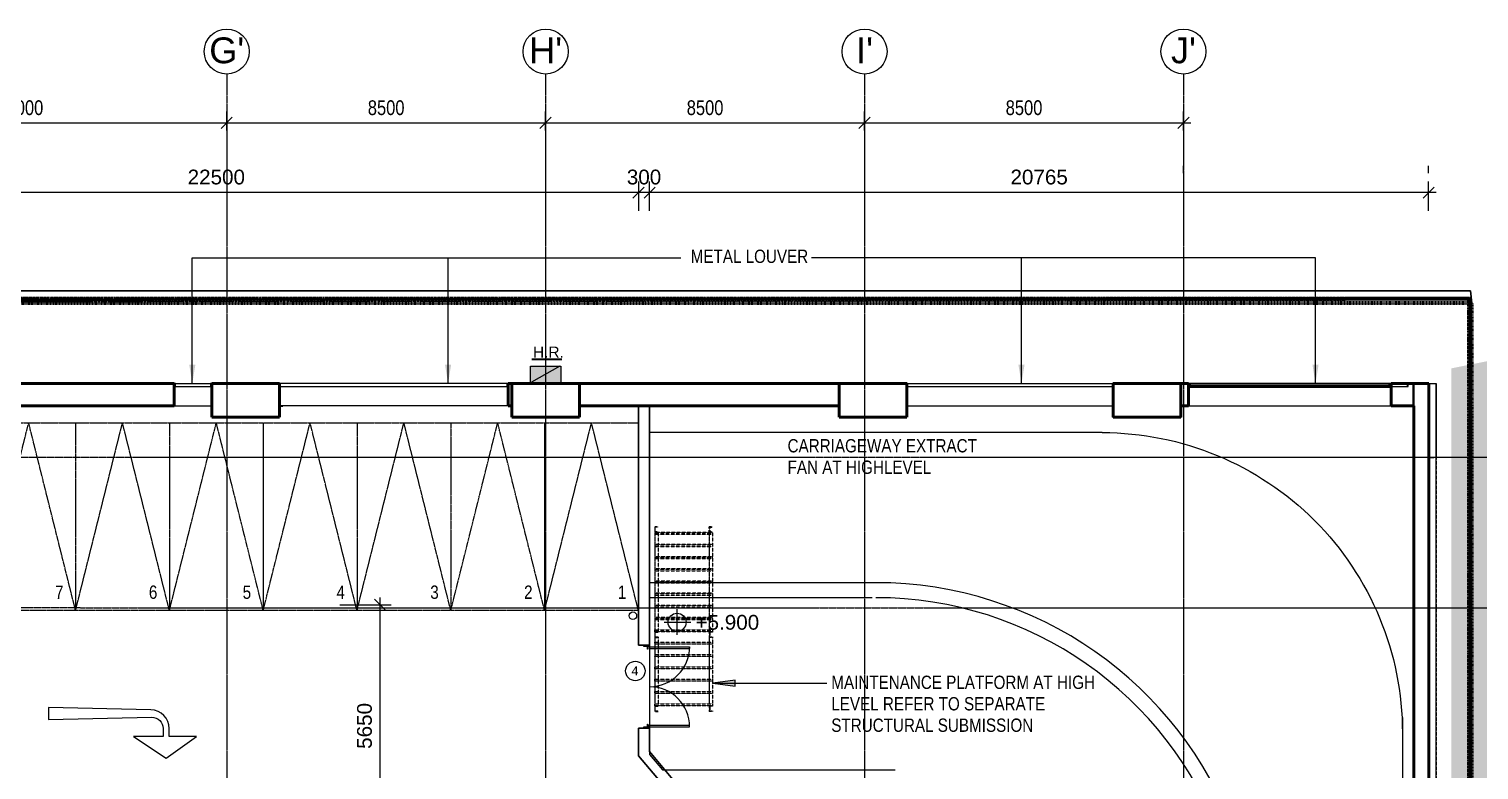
# Model space of a CAD drawing. Header units: millimetres. Extents: x -1578195 to 622687, y -255792 to 391308.
# Drawn here: x 86082 to 124728, y 192131 to 211873 of the extents above; entities that cross this region are included whole.
import ezdxf

# ---------------------------------------------------------------- set-up
doc = ezdxf.new("R2010")
doc.units = ezdxf.units.MM
for name, pattern in [('Dash', [6, 3, -3]), ('Dash dot', [14, 6, -4, 0, -4]), ('Dash_2_', [9.525, 6.35, -3.175]), ('Double dash', [24.5, 10, -3, 2, -3, 2, -4.5]), ('Double dash_2_', [42.8625, 15.875, -4.7625, 6.35, -4.7625, 6.35, -4.7625]), ('Grid Line', [21, 12, -3, 3, -3]), ('Overhead', [1.8, 1.2, -0.6])]:
    doc.linetypes.add(name, pattern=pattern)
for name, color, linetype, lineweight in [('0-1', 7, 'Continuous', 5), ('0-3', 7, 'Double dash_2_', 50), ('A-200-M_WALL_INT', 2, 'Continuous', 9), ('A-770-ME_FFE_SA', 91, 'Continuous', 5), ('A-ANNO-DIMS', 7, 'Continuous', 9), ('A-ANNO-NOTE', 7, 'Continuous', 5), ('A-ANNO-NOTE-1', 7, 'Continuous', 20), ('A-DETL', 102, 'Continuous', 5), ('A-DETL-3', 102, 'Dash dot', 70), ('A-DOOR', 7, 'Continuous', 5), ('A-DOOR-FRAM', 7, 'Continuous', 5), ('A-FLOR', 7, 'Continuous', 18), ('A-GLAZ', 7, 'Continuous', 5), ('A-GLAZ-1', 7, 'Continuous', 18), ('A-WALL-3', 7, 'Continuous', 13), ('A-WALL-4', 7, 'Continuous', 35), ('C-PRKG-1', 7, 'Dash', 5), ('C-PROP-LINE', 7, 'Double dash', 70), ('C-PROP-LINE-1', 7, 'Double dash_2_', 50), ('G-ANNO-DIMS', 111, 'Continuous', 5), ('G-ANNO-TEXT', 7, 'Continuous', 5), ('I-WALL', 7, 'Continuous', 9), ('I-WALL-5', 7, 'Continuous', 30), ('OAP280_C', 210, 'Continuous', 50), ('OAP280_W', 210, 'Continuous', 50), ('OAP832', 7, 'Continuous', 9), ('Q-SPCQ', 7, 'Continuous', 5), ('S-COLS-3', 7, 'Continuous', 35), ('S-COLS-4', 7, 'Continuous', 13), ('S-GRID-1', 7, 'Grid Line', 5), ('S-GRID-IDEN', 7, 'Continuous', 5), ('UNDERLINE', 10, 'Continuous', 35)]:
    doc.layers.add(name, color=color, linetype=linetype, lineweight=lineweight)
doc.layers.add('A-DETL-GENF-2', color=7, linetype='Continuous', lineweight=9, true_color=0x525252)
doc.layers.add('A-WALL-5', color=7, linetype='Dash_2_', lineweight=9, true_color=0x00007f)
doc.layers.add('Generic Models', color=7, linetype='Continuous')
doc.styles.add('Arial', font='arial.ttf', dxfattribs={"height": 393.413174})
doc.styles.add('Arial Narrow', font='ARIALN.TTF', dxfattribs={"height": 353.981763})
doc.styles.add('Arial Narrow_1', font='ARIALN.TTF', dxfattribs={"height": 294.984802})
doc.styles.add('Arial_1', font='arial.ttf', dxfattribs={"height": 1.475299})
doc.styles.add('Arial_11', font='arial.ttf', dxfattribs={"width": 0.8, "height": 12.5})
doc.styles.add('Arial_4', font='arial.ttf', dxfattribs={"height": 688.473054})
doc.styles.add('Arial_9', font='arial.ttf', dxfattribs={"height": 1.18024})
doc.dimstyles.new('Diagonal_-_2_0mm_Arial', dxfattribs={"dimscale": 304.8, "dimtxt": 500, "dimasz": 0.984252, "dimexe": 0.984252, "dimexo": 0.984252, "dimgap": 0.656168, "dimtad": 1, "dimdec": 0, "dimrnd": 5, "dimzin": 0, "dimdsep": 46, "dimtxsty": 'Arial_11', "dimblk1": 'OBLIQUE', "dimblk2": 'OBLIQUE', "dimsah": 1, "dimcen": 0.09, "dimdle": 0.656168, "dimadec": 0, "dimazin": 0, "dimtfac": 1, "dimtdec": 4, "dimtix": 1, "dimtmove": 0, "dimatfit": 3, "dimfxl": 1, "dimtvp": 1, "dimtolj": 1, "dimtzin": 0, "dimarcsym": 2})
doc.dimstyles.get("Standard").update_dxf_attribs({"dimtxt": 0.18, "dimasz": 0.18, "dimexe": 0.18, "dimexo": 0.0625, "dimgap": 0.09, "dimtad": 0, "dimtih": 1, "dimtoh": 1, "dimdec": 4, "dimzin": 0, "dimdsep": 46, "dimtxsty": 'Standard', "dimcen": 0.09, "dimadec": 0, "dimazin": 0, "dimtfac": 1, "dimtdec": 4, "dimtofl": 0, "dimtmove": 0, "dimatfit": 3, "dimfxl": 1, "dimtolj": 1, "dimtzin": 0, "dimarcsym": 0})

# ---------------------------------------------------------------- blocks, each defined once
blk = doc.blocks.new('Family - ___-1112717-B1_F PLAN _2 OF 2_')
at = {"layer": 'C-PROP-LINE'}
for p, q in [((124469, 204684), (81433, 204624)), ((124462, 151157), (124469, 204684))]:
    blk.add_line(p, q, dxfattribs=at)
blk = doc.blocks.new('Grid - 3mm-2917264-B1_F PLAN _2 OF 2_')
at = {"layer": 'S-GRID-IDEN'}
blk.add_circle((0, 0), 3, dxfattribs=at)
blk = doc.blocks.new('ARC_ANN_FIRE-RATING_four_ - none-909737-B1_F PLAN _2 OF 2_')
at = {"layer": 'A-ANNO-NOTE'}
blk.add_circle((0, 0), 1.3, dxfattribs=at)
at = {"layer": 'A-ANNO-NOTE', "insert": (-0.05, 0.62), "char_height": 1.18, "width": 1.0944, "attachment_point": 2, "line_spacing_factor": 0.938532, "style": 'Arial_9'}
blk.add_mtext('4', dxfattribs=at)
blk = doc.blocks.new('ARC_DOOR_M50_DOUBLE_METAL - 2000x2100mm-34428636-B1_F PLAN _2 OF 2_')
at = {"layer": 'A-DOOR'}
for p, q in [((-1067, -150), (-1023, -150)), ((-1067, -150), (-1067, -1215.5)), ((-1023, -150), (-1023, -1215.5)), ((1067, -150), (1023, -150)), ((1023, -150), (1023, -1215.5)), ((1067, -150), (1067, -1215.5)), ((-1067, -1215.5), (-1023, -1215.5)), ((1067, -1215.5), (1023, -1215.5))]:
    blk.add_line(p, q, dxfattribs=at)
for centre, start, end in [((-1067, -150), 270, 0), ((1067, -150), 180, 270)]:
    blk.add_arc(centre, 1065.5, start, end, dxfattribs=at)
at = {"layer": 'A-DOOR-FRAM'}
for p, q in [((-1107, 2), (-1070, 2)), ((-1077, -150), (-1077, 2)), ((-1070, 2), (-1070, -96)), ((1070, 2), (1107, 2)), ((1070, -96), (1070, 2)), ((1077, 2), (1077, -150)), ((-1070, -150), (-1107, -150)), ((-1070, -96), (-1000, -96)), ((-1070, -103), (-1070, -150)), ((-1000, -103), (-1070, -103)), ((-1000, -96), (-1000, -103)), ((1000, -96), (1070, -96)), ((1000, -103), (1000, -96)), ((1070, -103), (1000, -103)), ((1070, -150), (1070, -103)), ((1107, -150), (1070, -150))]:
    blk.add_line(p, q, dxfattribs=at)
blk = doc.blocks.new('Family - ___-2785461-B1_F PLAN _2 OF 2_')
at = {"layer": 'C-PROP-LINE'}
for p, q in [((124499, 204681), (81527, 204681)), ((124491, 129733), (124499, 204681))]:
    blk.add_line(p, q, dxfattribs=at)
blk = doc.blocks.new('Family - ___-36030423-B1_F PLAN _2 OF 2_')
at = {"layer": 'C-PROP-LINE'}
for p, q in [((124499, 204681), (81527, 204681)), ((124491, 129733), (124499, 204681))]:
    blk.add_line(p, q, dxfattribs=at)
blk = doc.blocks.new('Family - ___-3197506-B1_F PLAN _2 OF 2_')
at = {"layer": 'C-PROP-LINE-1'}
for p, q in [((124499, 204681), (81527, 204681)), ((124491, 129733), (124499, 204681))]:
    blk.add_line(p, q, dxfattribs=at)
blk = doc.blocks.new('ARC_PAR_Car - Car_2500x5000mm-V8-B1_F PLAN _2 OF 2_')
at = {"layer": 'C-PRKG-1'}
for p, q in [((0, 0), (0, -5000)), ((0, -5000), (1250, 0)), ((2500, 0), (0, 0)), ((2500, -5000), (1250, 0)), ((2500, 0), (2500, -5000)), ((0, -5000), (2500, -5000))]:
    blk.add_line(p, q, dxfattribs=at)
blk = doc.blocks.new('Dims-B1-FPLAN_2OF2__dwg__Oblique-5772980-B1_F PLAN _2 OF 2_')
at = {"layer": 'A-ANNO-DIMS'}
blk.add_line((-0.5, -0.5), (0.5, 0.5), dxfattribs=at)
blk = doc.blocks.new('_Oblique')
at = {"color": 0, "linetype": 'ByBlock', "lineweight": -2}
blk.add_line((-0.5, -0.5), (0.5, 0.5), dxfattribs=at)
blk = doc.blocks.new('*D174')
at = {"layer": 'A-ANNO-DIMS', "color": 0, "lineweight": -2, "transparency": 16777216}
for p, q in [((80351, 209173), (80351, 209673)), ((91351, 209173), (91351, 209673)), ((80151, 209373), (91551, 209373))]:
    blk.add_line(p, q, dxfattribs=at)
at = {"layer": 'Defpoints', "color": 0, "transparency": 16777216}
for p in [(91351, 209373), (80351, 208873), (91351, 208873)]:
    blk.add_point(p, dxfattribs=at)
at = {"layer": 'A-ANNO-DIMS', "color": 0, "lineweight": -2, "transparency": 16777216, "xscale": 299.9999999999999, "yscale": 299.9999999999999, "zscale": 299.9999999999999, "rotation": 180}
blk.add_blockref('_Oblique', (80351, 209373), dxfattribs=at)
at = {"layer": 'A-ANNO-DIMS', "color": 0, "lineweight": -2, "transparency": 16777216, "xscale": 299.9999999999999, "yscale": 299.9999999999999, "zscale": 299.9999999999999}
blk.add_blockref('_Oblique', (91351, 209373), dxfattribs=at)
at = {"layer": 'A-ANNO-DIMS', "color": 0, "transparency": 16777216, "insert": (85851, 209774), "char_height": 12.5, "attachment_point": 5, "style": 'Arial_11'}
blk.add_mtext('\\A1;{\\H31.473x;11000}', dxfattribs=at)
blk = doc.blocks.new('*D175')
at = {"layer": 'A-ANNO-DIMS', "color": 0, "lineweight": -2, "transparency": 16777216}
for p, q in [((91351, 209173), (91351, 209673)), ((99851, 209173), (99851, 209673)), ((91151, 209373), (100051, 209373))]:
    blk.add_line(p, q, dxfattribs=at)
at = {"layer": 'Defpoints', "color": 0, "transparency": 16777216}
for p in [(99851, 209373), (91351, 208873), (99851, 208873)]:
    blk.add_point(p, dxfattribs=at)
at = {"layer": 'A-ANNO-DIMS', "color": 0, "lineweight": -2, "transparency": 16777216, "xscale": 299.9999999999999, "yscale": 299.9999999999999, "zscale": 299.9999999999999, "rotation": 180}
blk.add_blockref('_Oblique', (91351, 209373), dxfattribs=at)
at = {"layer": 'A-ANNO-DIMS', "color": 0, "lineweight": -2, "transparency": 16777216, "xscale": 299.9999999999999, "yscale": 299.9999999999999, "zscale": 299.9999999999999}
blk.add_blockref('_Oblique', (99851, 209373), dxfattribs=at)
at = {"layer": 'A-ANNO-DIMS', "color": 0, "transparency": 16777216, "insert": (95601, 209774), "char_height": 12.5, "attachment_point": 5, "style": 'Arial_11'}
blk.add_mtext('\\A1;{\\H31.473x;8500}', dxfattribs=at)
blk = doc.blocks.new('*D176')
at = {"layer": 'A-ANNO-DIMS', "color": 0, "lineweight": -2, "transparency": 16777216}
for p, q in [((99851, 209173), (99851, 209673)), ((108352, 209173), (108352, 209673)), ((99651, 209373), (108552, 209373))]:
    blk.add_line(p, q, dxfattribs=at)
at = {"layer": 'Defpoints', "color": 0, "transparency": 16777216}
for p in [(108352, 209373), (99851, 208873), (108352, 208873)]:
    blk.add_point(p, dxfattribs=at)
at = {"layer": 'A-ANNO-DIMS', "color": 0, "lineweight": -2, "transparency": 16777216, "xscale": 299.9999999999999, "yscale": 299.9999999999999, "zscale": 299.9999999999999, "rotation": 180}
blk.add_blockref('_Oblique', (99851, 209373), dxfattribs=at)
at = {"layer": 'A-ANNO-DIMS', "color": 0, "lineweight": -2, "transparency": 16777216, "xscale": 299.9999999999999, "yscale": 299.9999999999999, "zscale": 299.9999999999999}
blk.add_blockref('_Oblique', (108352, 209373), dxfattribs=at)
at = {"layer": 'A-ANNO-DIMS', "color": 0, "transparency": 16777216, "insert": (104101, 209774), "char_height": 12.5, "attachment_point": 5, "style": 'Arial_11'}
blk.add_mtext('\\A1;{\\H31.473x;8500}', dxfattribs=at)
blk = doc.blocks.new('*D177')
at = {"layer": 'A-ANNO-DIMS', "color": 0, "lineweight": -2, "transparency": 16777216}
for p, q in [((108352, 209173), (108352, 209673)), ((116852, 209173), (116852, 209673)), ((108152, 209373), (117052, 209373))]:
    blk.add_line(p, q, dxfattribs=at)
at = {"layer": 'Defpoints', "color": 0, "transparency": 16777216}
for p in [(116852, 209373), (108352, 208873), (116852, 208873)]:
    blk.add_point(p, dxfattribs=at)
at = {"layer": 'A-ANNO-DIMS', "color": 0, "lineweight": -2, "transparency": 16777216, "xscale": 299.9999999999999, "yscale": 299.9999999999999, "zscale": 299.9999999999999, "rotation": 180}
blk.add_blockref('_Oblique', (108352, 209373), dxfattribs=at)
at = {"layer": 'A-ANNO-DIMS', "color": 0, "lineweight": -2, "transparency": 16777216, "xscale": 299.9999999999999, "yscale": 299.9999999999999, "zscale": 299.9999999999999}
blk.add_blockref('_Oblique', (116852, 209373), dxfattribs=at)
at = {"layer": 'A-ANNO-DIMS', "color": 0, "transparency": 16777216, "insert": (112602, 209774), "char_height": 12.5, "attachment_point": 5, "style": 'Arial_11'}
blk.add_mtext('\\A1;{\\H31.473x;8500}', dxfattribs=at)
blk = doc.blocks.new('ARC_Wall Louvre - L_B1 North Perimeter Wall-48123352-1995 - G')
at = {"layer": 'A-770-ME_FFE_SA'}
for p, q in [((-2525, 300), (-2575, 300)), ((-2575, 300), (-2575, 200)), ((-2575, 200), (-2525, 200)), ((2775, 300), (-2525, 300)), ((-2525, 300), (-2525, 200)), ((-2525, 200), (-2525, 300)), ((-2525, 250), (2775, 250)), ((-2525, 200), (2775, 200)), ((2775, 200), (2775, 300)), ((2825, 300), (2775, 300)), ((2775, 300), (2775, 200)), ((2775, 200), (2825, 200)), ((2825, 200), (2825, 300))]:
    blk.add_line(p, q, dxfattribs=at)
blk = doc.blocks.new('PLATFORM 4-CSF')
at = {"layer": 'Generic Models', "color": 251, "linetype": 'Overhead', "lineweight": 0, "true_color": 0x636466}
for p, q in [((8708, 1832), (8618, 1832)), ((8618, 1832), (8618, 1682)), ((8618, 1682), (8708, 1682)), ((8618, 1682), (8618, -963)), ((10158, 1682), (8618, 1682)), ((8618, 1682), (8618, 1632)), ((8618, 1672), (10158, 1672)), ((8618, 1632), (10158, 1632)), ((8628, -963), (8628, 1682)), ((8631, 1695), (8631, 1820)), ((8708, 1820), (8631, 1820)), ((8708, 1695), (8631, 1695)), ((8708, 1820), (8708, 1832)), ((8708, 1682), (8708, 1695)), ((8708, 1695), (8708, -963)), ((10158, 1832), (10068, 1832)), ((10068, 1682), (10068, 1832)), ((10068, 1682), (10068, -963)), ((10158, 1682), (10068, 1682)), ((10078, -963), (10078, 1682)), ((10081, 1820), (10158, 1820)), ((10081, 1820), (10081, 1695)), ((10158, 1695), (10081, 1695)), ((10158, 1832), (10158, 1820)), ((10158, 1695), (10158, -963)), ((10158, 1632), (10158, 1682)), ((10158, 1358), (8618, 1358)), ((8618, 1358), (8618, 1308)), ((8618, 1348), (10158, 1348)), ((8618, 1308), (10158, 1308)), ((10158, 1308), (10158, 1358)), ((10158, 1034), (8618, 1034)), ((8618, 1034), (8618, 984)), ((8618, 1024), (10158, 1024)), ((8618, 984), (10158, 984)), ((10158, 984), (10158, 1034)), ((10158, 709), (8618, 709)), ((8618, 709), (8618, 659)), ((8618, 699), (10158, 699)), ((8618, 659), (10158, 659)), ((10158, 659), (10158, 709)), ((10158, 385), (8618, 385)), ((8618, 385), (8618, 335)), ((8618, 375), (10158, 375)), ((8618, 335), (10158, 335)), ((10158, 61), (8618, 61)), ((8618, 61), (8618, 11)), ((8618, 51), (10158, 51)), ((8618, 11), (10158, 11)), ((10158, 335), (10158, 385)), ((10158, 11), (10158, 61)), ((10158, -264), (8618, -264)), ((8618, -264), (8618, -314)), ((8618, -274), (10158, -274)), ((8618, -314), (10158, -314)), ((10158, -314), (10158, -264)), ((10158, -588), (8618, -588)), ((8618, -588), (8618, -638)), ((8618, -598), (10158, -598)), ((8618, -638), (10158, -638)), ((10158, -638), (10158, -588)), ((8618, -963), (8618, -913)), ((8618, -913), (10158, -913)), ((8618, -953), (10158, -953)), ((8618, -963), (8618, -1113)), ((8618, -963), (8708, -963)), ((10158, -963), (8618, -963)), ((8618, -1113), (8708, -1113)), ((8618, -1113), (8618, -2863)), ((8628, -2863), (8628, -1113)), ((8631, -1100), (8631, -975)), ((8631, -975), (8708, -975)), ((8631, -1100), (8708, -1100)), ((8708, -963), (8708, -975)), ((8708, -1113), (8708, -1100)), ((8708, -1100), (8708, -2863)), ((10068, -963), (10068, -1113)), ((10068, -963), (10158, -963)), ((10068, -963), (10158, -963)), ((10158, -1113), (10068, -1113)), ((10068, -1113), (10068, -2863)), ((10078, -2863), (10078, -1113)), ((10158, -975), (10081, -975)), ((10081, -975), (10081, -1100)), ((10081, -1100), (10158, -1100)), ((10158, -913), (10158, -963)), ((10158, -963), (10158, -975)), ((10158, -1100), (10158, -1113)), ((10158, -1100), (10158, -2863)), ((8618, -1292), (8618, -1242)), ((8618, -1242), (10158, -1242)), ((8618, -1282), (10158, -1282)), ((10158, -1292), (8618, -1292)), ((10158, -1242), (10158, -1292)), ((8618, -1621), (8618, -1571)), ((8618, -1571), (10158, -1571)), ((8618, -1611), (10158, -1611)), ((10158, -1621), (8618, -1621)), ((8618, -1950), (8618, -1900)), ((8618, -1900), (10158, -1900)), ((10158, -1571), (10158, -1621)), ((10158, -1900), (10158, -1950)), ((8618, -1940), (10158, -1940)), ((10158, -1950), (8618, -1950)), ((8618, -2279), (8618, -2229)), ((8618, -2229), (10158, -2229)), ((8618, -2269), (10158, -2269)), ((10158, -2279), (8618, -2279)), ((10158, -2229), (10158, -2279)), ((8618, -2608), (8618, -2558)), ((8618, -2558), (10158, -2558)), ((8618, -2598), (10158, -2598)), ((10158, -2608), (8618, -2608)), ((10158, -2558), (10158, -2608)), ((8618, -2938), (8618, -2888)), ((8618, -2888), (10158, -2888)), ((8618, -2928), (10158, -2928)), ((8618, -2938), (8618, -3088)), ((8618, -2938), (8708, -2938)), ((10158, -2938), (8618, -2938)), ((8618, -3088), (8708, -3088)), ((8631, -3075), (8631, -2950)), ((8631, -2950), (8708, -2950)), ((8631, -3075), (8708, -3075)), ((8708, -2938), (8708, -2950)), ((8708, -3088), (8708, -3075)), ((10068, -2938), (10068, -3088)), ((10068, -2938), (10158, -2938)), ((10068, -2938), (10158, -2938)), ((10158, -3088), (10068, -3088)), ((10158, -2950), (10081, -2950)), ((10081, -2950), (10081, -3075)), ((10081, -3075), (10158, -3075)), ((10158, -2888), (10158, -2938)), ((10158, -2938), (10158, -2950)), ((10158, -3075), (10158, -3088))]:
    blk.add_line(p, q, dxfattribs=at)
blk = doc.blocks.new('TRA')
at = {"layer": 'A-FLOR'}
for p, q in [((-462195, 201121), (-462195, 192543)), ((-450132, 201121), (-462195, 201121)), ((-442132, 193531), (-442132, 146170)), ((-462195, 192543), (-461850, 192131)), ((-461850, 192131), (-455656, 192131))]:
    blk.add_line(p, q, dxfattribs=at)
at = {"layer": 'A-FLOR', "extrusion": (0, 0, -1)}
blk.add_arc((450132, 193121), 8000, 90, 180.0001, dxfattribs=at)
blk = doc.blocks.new('ARC_ANN_HR_HOSE-REEL - ARC_ANN_HR_HOSE-REEL-881492-B1_F PLAN _2 OF 2_')
at = {"layer": 'A-ANNO-NOTE-1'}
blk.add_line((-1.8, 0), (2.19, 0), dxfattribs=at)
at = {"layer": 'A-ANNO-NOTE', "insert": (0.41, 1.66), "char_height": 1.475, "width": 4.896, "attachment_point": 2, "line_spacing_factor": 0.938532, "style": 'Arial_1'}
blk.add_mtext('H.R.', dxfattribs=at)
blk = doc.blocks.new('ARC_TFP_FS_HR_DISPLAY - ARC_TFP_FS_HR_750x400-V85-B1_F PLAN _2 OF 2_')
at = {"layer": 'Q-SPCQ'}
for p, q in [((405, 460), (-405, 460)), ((-405, 460), (-405, 0)), ((-375, 460), (375, 30)), ((405, 0), (405, 460))]:
    blk.add_line(p, q, dxfattribs=at)

msp = doc.modelspace()

# ---------------------------------------------------------------- hatches: boundary and pattern name
at = {"layer": 'A-DETL-GENF-2'}
h = msp.add_hatch(dxfattribs=at)
h.set_pattern_fill('FP_52', color=256, style=0, pattern_type=2)
h.set_pattern_definition([(45, (0, 0), (1e-13, 1796.051), [1270, -1270]), (45, (-336.8, 336.8), (1e-13, 1796.051), [1270, -1270]), (45, (-673.5, 673.5), (1e-13, 1796.051), [1270, -1270]), (135, (-673.5, 898), (-1796.051, 1e-13), [1270, -1270]), (135, (-336.8, 1234.8), (-1796.051, 1e-13), [1270, -1270]), (135, (0, 1571.5), (-1796.051, 1e-13), [1270, -1270])])
h.paths.add_polyline_path([(127090.9, 129732.2), (128206.5, 129732.2), (128206.5, 202491.4), (128206.5, 203538.4), (126284.9, 203290.6), (123986.6, 202831.2), (123986.6, 129732.2)])
at = {"layer": 'G-ANNO-TEXT'}
msp.add_hatch(color=256, dxfattribs=at).paths.add_polyline_path([(104305.5, 194446.7), (104905.5, 194367.7), (104905.5, 194525.7)], flags=0)
at = {"layer": 'UNDERLINE'}
h = msp.add_hatch(color=256, dxfattribs=at)
h.dxf.hatch_style = 1
h.paths.add_polyline_path([(99446.4, 202890.7), (100256.4, 202890.7), (100256.4, 202431), (99446.4, 202431)])

# ---------------------------------------------------------------- linework, layer by layer
at = {"layer": 'A-200-M_WALL_INT', "lineweight": 40}
msp.add_line((122983.9, 201830.2), (122983.9, 202430.2), dxfattribs=at)
at = {"layer": 'A-ANNO-DIMS'}
for p, q in [((123386.4, 208032), (123386.4, 208227.9)), ((123386.4, 207032), (123386.4, 207812.9)), ((123586.4, 207512.9), (76698.3, 207512.9)), ((95437.8, 190680.8), (95437.8, 196730.7)), ((94370.5, 196530.7), (95737.9, 196530.7))]:
    msp.add_line(p, q, dxfattribs=at)
at = {"layer": 'A-ANNO-DIMS', "flags": 128}
for points in [[(91351.5, 208227.9), (91351.5, 208032)], [(99851.5, 208227.9), (99851.5, 208032)], [(108351.5, 208227.9), (108351.5, 208032)], [(116851.5, 208032), (116851.5, 208227.9)], [(102323.9, 207812.9), (102323.9, 207032)], [(102623.9, 207032), (102623.9, 207812.9)]]:
    msp.add_lwpolyline(points, dxfattribs=at)
at = {"layer": 'A-DETL'}
msp.add_lwpolyline([(86598.4, 193795.6), (86598.4, 193475.6), (89351.7, 193536.7, -0.4207693), (89658.4, 193236.8), (89658.4, 193023.2), (88866, 193023.2), (89738.4, 192448), (90547.2, 193023.2), (89818.4, 193023.2), (89818.4, 193234.9, 0.4077774), (89329.6, 193734.8), (86598.4, 193795.6)], format="xyb", dxfattribs=at)
at = {"layer": 'A-DETL-3'}
for p, q in [((124533, 204570.4), (75470.1, 204571)), ((124534, 175041.6), (124533, 204570.4))]:
    msp.add_line(p, q, dxfattribs=at)
at = {"layer": 'A-FLOR'}
for p, q in [((92751.4, 202430.7), (90951.4, 202430.7)), ((100751.4, 202430.7), (98951.4, 202430.7)), ((109479, 202430.6), (107679, 202430.6)), ((123586.1, 140948.5), (123587.6, 202430.6))]:
    msp.add_line(p, q, dxfattribs=at)
msp.add_circle((102176.8, 196240.3), 100, dxfattribs=at)
at = {"layer": 'A-GLAZ'}
for p, q in [((89951.4, 202350.6), (90916.4, 202350.3)), ((89951.5, 202431.3), (90916.5, 202431)), ((98816.4, 202430.7), (92754, 202430.7)), ((92754, 202350.7), (98816.4, 202350.7)), ((109476.4, 202430.6), (114954, 202431.4)), ((109476.4, 202350.6), (114954, 202351.4)), ((116983.9, 202430.2), (122811.3, 202431)), ((116983.9, 202350.2), (122811.3, 202351)), ((89951.3, 201831.3), (90916.3, 201831))]:
    msp.add_line(p, q, dxfattribs=at)
at = {"layer": 'A-GLAZ-1'}
for p, q in [((89961.4, 202430.6), (89961.4, 202350.6)), ((89986.4, 202430.6), (89961.4, 202430.6)), ((89961.4, 202350.6), (89986.4, 202350.6)), ((89986.4, 202350.6), (89986.4, 202430.6)), ((90941.4, 202430.3), (90916.4, 202430.3)), ((90916.4, 202430.3), (90916.4, 202350.3)), ((90916.4, 202350.3), (90941.4, 202350.3)), ((90941.4, 202350.3), (90941.4, 202430.3)), ((98841.4, 202430.7), (98816.4, 202430.7)), ((98816.4, 202430.7), (98816.4, 202350.7)), ((98816.4, 202350.7), (98841.4, 202350.7)), ((98841.4, 202350.7), (98841.4, 202430.7)), ((109479, 202431), (109479, 202351)), ((109504, 202431), (109479, 202431)), ((109479, 202351), (109504, 202351)), ((109504, 202351), (109504, 202431)), ((114979, 202431.4), (114954, 202431.4)), ((114954, 202431.4), (114954, 202351.4)), ((114954, 202351.4), (114979, 202351.4)), ((114979, 202351.4), (114979, 202431.4)), ((116986.4, 202430.6), (116986.4, 202350.6)), ((117011.4, 202430.6), (116986.4, 202430.6)), ((116986.4, 202350.6), (117011.4, 202350.6)), ((117011.4, 202350.6), (117011.4, 202430.6)), ((122836.3, 202431), (122811.3, 202431)), ((122811.3, 202431), (122811.3, 202351)), ((122811.3, 202351), (122836.3, 202351)), ((122836.3, 202351), (122836.3, 202431))]:
    msp.add_line(p, q, dxfattribs=at)
at = {"layer": 'A-WALL-3'}
for p, q in [((89951.4, 202430.6), (89961.4, 202430.6)), ((90941.4, 202430.3), (90951.4, 202430.3)), ((90951.4, 201830.7), (90951.4, 202430.7)), ((92751.4, 202430.7), (92751.4, 201830.7)), ((98841.4, 202430.7), (98851.4, 202430.7)), ((98951.4, 201830.7), (98951.4, 202430.7)), ((100751.4, 202430.7), (100751.4, 201830.7)), ((107679, 201830.6), (107679, 202430.6)), ((109479, 202430.6), (109479, 201830.6)), ((123386.4, 202430.6), (123586.4, 202430.6)), ((123586.4, 202430.6), (123586.4, 200455.5)), ((98851.4, 201830.7), (92851.4, 201830.7)), ((123586.4, 200455.5), (123386.4, 200455.5))]:
    msp.add_line(p, q, dxfattribs=at)
at = {"layer": 'A-WALL-4'}
for p, q in [((89951.4, 202430.7), (78724.5, 202430.8)), ((90951.4, 202430.7), (90951.4, 202430.7)), ((98951.4, 202430.7), (98851.4, 202430.7)), ((98851.4, 202430.7), (98851.4, 201830.7)), ((101656.4, 202430.7), (100751.4, 202430.7)), ((107451.4, 202430.6), (106646.4, 202430.6)), ((109479, 202430.6), (109251.4, 202430.6)), ((116101.4, 202430.6), (114979, 202430.6)), ((123386.4, 201830.6), (123386.4, 202430.6)), ((79823.9, 201830.8), (89951.4, 201830.7)), ((90951.4, 201830.7), (90951.4, 201830.7)), ((92751.4, 201830.7), (92851.4, 201830.7)), ((98851.4, 201830.7), (98951.4, 201830.7)), ((123386.1, 144405.5), (123386.4, 201830.6))]:
    msp.add_line(p, q, dxfattribs=at)
msp.add_lwpolyline([(116779, 202431), (116779, 201531), (114979, 201531), (114979, 202430.4)], dxfattribs=at)
at = {"layer": 'A-WALL-5'}
for p, q in [((123386.4, 200455.5), (123586.4, 200455.5)), ((123586.4, 200455.5), (123586.4, 186392.5))]:
    msp.add_line(p, q, dxfattribs=at)
at = {"layer": 'G-ANNO-DIMS', "color": 0}
for p, q in [((103356.2, 195732.6), (103356.2, 196411.8)), ((103008.6, 196068.4), (103717.1, 196068.4))]:
    msp.add_line(p, q, dxfattribs=at)
msp.add_circle((103356.2, 196068.4), 240, dxfattribs=at)
at = {"layer": 'G-ANNO-TEXT'}
for p, q in [((104905.5, 194525.7), (104305.5, 194446.7)), ((104305.5, 194446.7), (104905.5, 194367.7)), ((104305.5, 194446.7), (107347.3, 194446.7)), ((104905.5, 194367.7), (104905.5, 194525.7))]:
    msp.add_line(p, q, dxfattribs=at)
at = {"layer": 'I-WALL', "lineweight": 30}
for p, q in [((122836.3, 201830.8), (122986.3, 201830.8)), ((103244.2, 191880.8), (102623.8, 192620.2))]:
    msp.add_line(p, q, dxfattribs=at)
at = {"layer": 'I-WALL-5'}
for p, q in [((80397.8, 204901.2), (124497.8, 204901.2)), ((124497.8, 204901.2), (124533, 204570.4)), ((102323.9, 201830.2), (102323.8, 195455.6)), ((102623, 201830.2), (102323.9, 201830.2)), ((102623.8, 195455.6), (102623.9, 201830.2)), ((102323.8, 195455.6), (102623.8, 195455.6)), ((102323.8, 193241.6), (102323.8, 192510.9)), ((102623.8, 193241.6), (102323.8, 193241.6)), ((102623.8, 192620.2), (102623.8, 193241.6)), ((102323.8, 192510.9), (103104.4, 191580.7))]:
    msp.add_line(p, q, dxfattribs=at)
at = {"layer": 'OAP280_C'}
for p, q in [((92754, 202430.9), (90954, 202430.9)), ((90954, 202430.9), (90954, 201530.9)), ((92754, 201530.9), (92754, 202430.9)), ((100754, 202430.9), (98954, 202430.9)), ((98954, 202430.9), (98954, 201530.9)), ((100754, 201530.9), (100754, 202430.9)), ((90954, 201530.9), (92754, 201530.9)), ((98954, 201530.9), (100754, 201530.9))]:
    msp.add_line(p, q, dxfattribs=at)
at = {"layer": 'OAP280_W'}
for p, q in [((89951.4, 202431), (78727.1, 202431)), ((89951.4, 202430.6), (89951.4, 201830.6)), ((90954, 202431), (90951.4, 202431)), ((98954, 202431), (98854, 202431)), ((98854, 202431), (98854, 201831)), ((107679, 202431), (100754, 202431)), ((109479, 202430.9), (107679, 202430.9)), ((107679, 202430.9), (107679, 201530.9)), ((109479, 202431), (109254, 202431)), ((109479, 201530.9), (109479, 202430.9)), ((116779, 202431), (114979, 202431)), ((114979, 202431), (114979, 201531)), ((116779, 201531), (116779, 202431)), ((116779, 202430.6), (116986.4, 202430.6)), ((116986.4, 202430.6), (116986.4, 201830.6)), ((122983.9, 202430.2), (122383.9, 202430.2)), ((122383.9, 202430.2), (122383.9, 201830.2)), ((123389, 202431), (122836.3, 202431)), ((123389, 144406), (123389, 202431)), ((79826.4, 201831), (89951.4, 201831)), ((90951.4, 201831), (90954, 201831)), ((98854, 201831), (98954, 201831)), ((100754, 201831), (107679, 201831)), ((116986.4, 201830.6), (116779, 201830.6)), ((122383.9, 201830.2), (122983.9, 201830.2)), ((122836.3, 201831), (122989, 201831)), ((122989, 201831), (122989, 144406)), ((107679, 201530.9), (109479, 201530.9)), ((114979, 201531), (116779, 201531))]:
    msp.add_line(p, q, dxfattribs=at)
at = {"layer": 'OAP832'}
for p, q in [((108655.5, 197120.8), (102623.6, 197120.8)), ((108555.6, 196720.8), (102623.6, 196720.8))]:
    msp.add_line(p, q, dxfattribs=at)
for radius in [10200, 9800]:
    msp.add_arc((108655.5, 186920.8), radius, 20.21378, 90, dxfattribs=at)
at = {"layer": 'S-COLS-3'}
for p, q in [((92751.4, 202430.6), (90951.4, 202430.6)), ((100751.4, 202430.6), (98951.4, 202430.6)), ((109479, 202430.5), (107679, 202430.6)), ((90951.4, 201830.7), (90951.4, 201530.6)), ((92751.4, 201530.6), (92751.4, 201830.7)), ((98951.4, 201830.7), (98951.4, 201530.6)), ((100751.4, 201530.6), (100751.4, 201830.7)), ((90951.4, 201530.6), (92751.4, 201530.6)), ((98951.4, 201530.6), (100751.4, 201530.6))]:
    msp.add_line(p, q, dxfattribs=at)
at = {"layer": 'S-COLS-4'}
for p, q in [((90951.4, 202430.6), (90951.4, 201830.7)), ((92751.4, 201830.7), (92751.4, 202430.6)), ((98951.4, 202430.6), (98951.4, 201830.7)), ((100751.4, 201830.7), (100751.4, 202430.6)), ((107679, 202430.6), (107679, 201830.6)), ((109479, 201830.6), (109479, 202430.5)), ((100751.4, 201830.8), (107451.4, 201830.8)), ((107679, 201830.8), (107679, 201530.7)), ((109476.4, 201831.2), (114986.4, 201831.2)), ((109479, 201530.7), (109479, 201830.8)), ((116986.4, 201830.6), (122836.3, 201830.8)), ((122986.4, 201830.8), (122986.3, 185307.4)), ((107679, 201530.7), (109479, 201530.7))]:
    msp.add_line(p, q, dxfattribs=at)
at = {"layer": 'S-GRID-1'}
for p, q in [((91351.5, 210672.6), (91351.1, 140117.7)), ((99851.5, 210672.6), (99851.1, 140117.7)), ((108351.5, 210672.6), (108351.1, 140117.7)), ((116851.5, 210672.6), (116851, 124617)), ((128177.6, 200455.5), (-10507.9, 200456.2)), ((-10507.9, 196456.2), (128177.6, 196455.5))]:
    msp.add_line(p, q, dxfattribs=at)
at = {"layer": 'UNDERLINE'}
msp.add_lwpolyline([(99483.3, 203079.5), (100281.4, 203079.5)], dxfattribs=at)

# ---------------------------------------------------------------- block references
at = {"xscale": 300, "yscale": 300, "zscale": 300}
for p in [(102323.9, 207512.9), (123386.4, 207512.9)]:
    msp.add_blockref('Dims-B1-FPLAN_2OF2__dwg__Oblique-5772980-B1_F PLAN _2 OF 2_', p, dxfattribs=at)
for p, rotation in [((102623.9, 207512.9), 180), ((95437.9, 196530.7), 89.99969999999945)]:
    msp.add_blockref('Dims-B1-FPLAN_2OF2__dwg__Oblique-5772980-B1_F PLAN _2 OF 2_', p, dxfattribs=dict(at, rotation=rotation))
at = {"layer": '0-1'}
for name, p, rotation in [('Family - ___-2785461-B1_F PLAN _2 OF 2_', (0, 0), 359.9997000009001), ('Family - ___-36030423-B1_F PLAN _2 OF 2_', (0, 0), 359.9997000009001), ('ARC_DOOR_M50_DOUBLE_METAL - 2000x2100mm-34428636-B1_F PLAN _2 OF 2_', (102473.8, 194348.6), 89.99969999999985)]:
    msp.add_blockref(name, p, dxfattribs=dict(at, rotation=rotation))
at = {"layer": '0-1', "xscale": -1}
for name, p, rotation in [('ARC_TFP_FS_HR_DISPLAY - ARC_TFP_FS_HR_750x400-V85-B1_F PLAN _2 OF 2_', (99851.4, 202430.7), 0.0002999990999619229), ('ARC_PAR_Car - Car_2500x5000mm-V8-B1_F PLAN _2 OF 2_', (87323.5, 201380.6), 0.0002999990999619), ('ARC_PAR_Car - Car_2500x5000mm-V8-B1_F PLAN _2 OF 2_', (89823.5, 201380.6), 0.0002999990999619), ('ARC_PAR_Car - Car_2500x5000mm-V8-B1_F PLAN _2 OF 2_', (92323.8, 201380.7), 0.0002999990999619), ('ARC_PAR_Car - Car_2500x5000mm-V8-B1_F PLAN _2 OF 2_', (94823.8, 201380.6), 0.0002999990999619), ('ARC_PAR_Car - Car_2500x5000mm-V8-B1_F PLAN _2 OF 2_', (97323.8, 201380.7), 0.0002999990999619), ('ARC_PAR_Car - Car_2500x5000mm-V8-B1_F PLAN _2 OF 2_', (99823.8, 201380.7), 0.0002999990999619), ('ARC_PAR_Car - Car_2500x5000mm-V8-B1_F PLAN _2 OF 2_', (102323.8, 201380.6), 0.0002999990999619)]:
    msp.add_blockref(name, p, dxfattribs=dict(at, rotation=rotation))
at = {"layer": '0-3', "rotation": 359.9997000009001}
msp.add_blockref('Family - ___-3197506-B1_F PLAN _2 OF 2_', (0, 0), dxfattribs=at)
at = {"layer": 'A-770-ME_FFE_SA'}
msp.add_blockref('ARC_Wall Louvre - L_B1 North Perimeter Wall-48123352-1995 - G', (119558.9, 202130.2), dxfattribs=at)
at = {"layer": 'A-ANNO-NOTE', "xscale": 200, "yscale": 200, "zscale": 200}
for name, p in [('ARC_ANN_HR_HOSE-REEL - ARC_ANN_HR_HOSE-REEL-881492-B1_F PLAN _2 OF 2_', (99844.1, 203079.5)), ('ARC_ANN_FIRE-RATING_four_ - none-909737-B1_F PLAN _2 OF 2_', (102242.2, 194768.4))]:
    msp.add_blockref(name, p, dxfattribs=at)
at = {"layer": 'C-PROP-LINE'}
msp.add_blockref('Family - ___-1112717-B1_F PLAN _2 OF 2_', (0, 0), dxfattribs=at)
at = {"layer": 'Generic Models'}
msp.add_blockref('PLATFORM 4-CSF', (94143.3, 196778.2), dxfattribs=at)
at = {"layer": 'S-GRID-IDEN', "xscale": 199.9999999999998, "yscale": 199.9999999999998, "zscale": 199.9999999999998, "rotation": 179.9996999996851}
for p in [(91351.5, 211272.6), (99851.5, 211272.6), (108351.5, 211272.6), (116851.5, 211272.6)]:
    msp.add_blockref('Grid - 3mm-2917264-B1_F PLAN _2 OF 2_', p, dxfattribs=at)
at = {"layer": 'UNDERLINE'}
msp.add_blockref('TRA', (564819.1, 0), dxfattribs=at)

# ---------------------------------------------------------------- texts
at = {"layer": 'A-ANNO-DIMS', "char_height": 393.41, "attachment_point": 2, "line_spacing_factor": 0.938532, "style": 'Arial'}
for s, insert, width in [('22500', (91073.9, 208125.7), 1824), ('300', (102473.9, 208125.8), 1094.4), ('20765', (113005.2, 208125.7), 1824)]:
    msp.add_mtext(s, dxfattribs=dict(at, insert=insert, width=width))
at = {"layer": 'A-ANNO-DIMS', "insert": (94825.1, 193305.7), "char_height": 393.41, "width": 1459.2, "attachment_point": 2, "rotation": 89.9997, "line_spacing_factor": 0.938532, "style": 'Arial'}
msp.add_mtext('5650', dxfattribs=at)
at = {"layer": 'G-ANNO-DIMS', "color": 0, "insert": (103846.9, 196262.4), "char_height": 393.41, "width": 1598.4, "attachment_point": 1, "line_spacing_factor": 0.938532, "style": 'Arial_9'}
msp.add_mtext('+5.900', dxfattribs=at)
at = {"layer": 'G-ANNO-TEXT', "attachment_point": 1, "line_spacing_factor": 0.968573}
for s, insert, char_height, width, style in [('METAL LOUVER', (103717.4, 205993.5), 353.982, 6311.272, 'Arial Narrow'), ('CARRIAGEWAY EXTRACT\\PFAN AT HIGHLEVEL', (106299.8, 200946.7), 353.982, 6039.122, 'Arial Narrow'), ('7', (86776.7, 197044.9), 354, 267.829, 'Arial Narrow'), ('6', (89276.7, 197044.9), 354, 267.829, 'Arial Narrow'), ('5', (91776.7, 197044.9), 354, 267.829, 'Arial Narrow'), ('4', (94276.7, 197044.9), 354, 267.829, 'Arial Narrow'), ('3', (96776.7, 197044.9), 354, 267.829, 'Arial Narrow'), ('2', (99276.7, 197044.9), 354, 267.829, 'Arial Narrow'), ('1', (101776.7, 197044.9), 354, 267.829, 'Arial Narrow'), ('MAINTENANCE PLATFORM AT HIGH LEVEL REFER TO SEPARATE STRUCTURAL SUBMISSION', (107464.8, 194644.5), 353.982, 7893.959, 'Arial Narrow_1')]:
    msp.add_mtext(s, dxfattribs=dict(at, insert=insert, char_height=char_height, width=width, style=style))
at = {"layer": 'S-GRID-IDEN', "char_height": 688.47, "attachment_point": 2, "line_spacing_factor": 0.938532, "style": 'Arial_4'}
for s, insert, width in [("G'", (91351.7, 211648.5), 1108.745), ("H'", (99851.7, 211648.5), 1041.549), ("I'", (108351.7, 211648.5), 537.574), ("J'", (116851.7, 211648.5), 789.561)]:
    msp.add_mtext(s, dxfattribs=dict(at, insert=insert, width=width))

# ---------------------------------------------------------------- dimensions: what is measured, and where the dimension line sits
at = {"layer": 'A-ANNO-DIMS'}
for base, p1, p2, picture, middle in [((91351.4, 209373.3), (80351.4, 208873.3), (91351.4, 208873.2), '*D174', (85851.4, 209774.2)), ((99851.5, 209373.2), (91351.4, 208873.2), (99851.5, 208873.2), '*D175', (95601.4, 209774.1)), ((108351.5, 209373.2), (99851.5, 208873.2), (108351.5, 208873.1), '*D176', (104101.5, 209774.1)), ((116851.6, 209373.1), (108351.5, 208873.1), (116851.6, 208873.1), '*D177', (112601.5, 209774))]:
    dim = msp.add_linear_dim(base=base, p1=p1, p2=p2, text='{\\H31.473x;<>}', dimstyle='Diagonal_-_2_0mm_Arial', override={"dimpost": '<>', "dimtmove": 1, "dimarcsym": 2}, dxfattribs=at)
    dim.commit()
    dim.dimension.update_dxf_attribs({"geometry": picture, "text_midpoint": middle})

# ---------------------------------------------------------------- leaders
at = {"layer": 'G-ANNO-TEXT'}
for points, override in [([(90434, 202431.2), (90434, 205776.7), (103456.7, 205776.7)], {"dimasz": 500, "dimfxl": 0.787402, "dimfxlon": 1, "dimarcsym": 2}), ([(97251.6, 202431.2), (97251.6, 205776.7), (103456.7, 205776.7)], {"dimasz": 500, "dimfxl": 0.787402, "dimfxlon": 1, "dimarcsym": 2}), ([(120370.6, 202431.2), (120370.6, 205776.7), (106939.7, 205776.7)], {"dimasz": 500, "dimfxl": 0.787402, "dimfxlon": 1, "dimarcsym": 2}), ([(112534.2, 202431.2), (112534.2, 205776.7), (106939.7, 205776.7)], {"dimasz": 500, "dimgap": 0.09, "dimtad": 0, "dimfxl": 0.787402, "dimfxlon": 1, "dimarcsym": 2})]:
    msp.add_leader(points, dimstyle='Standard', override=override, dxfattribs=at)

doc.saveas('drawing.dxf')
